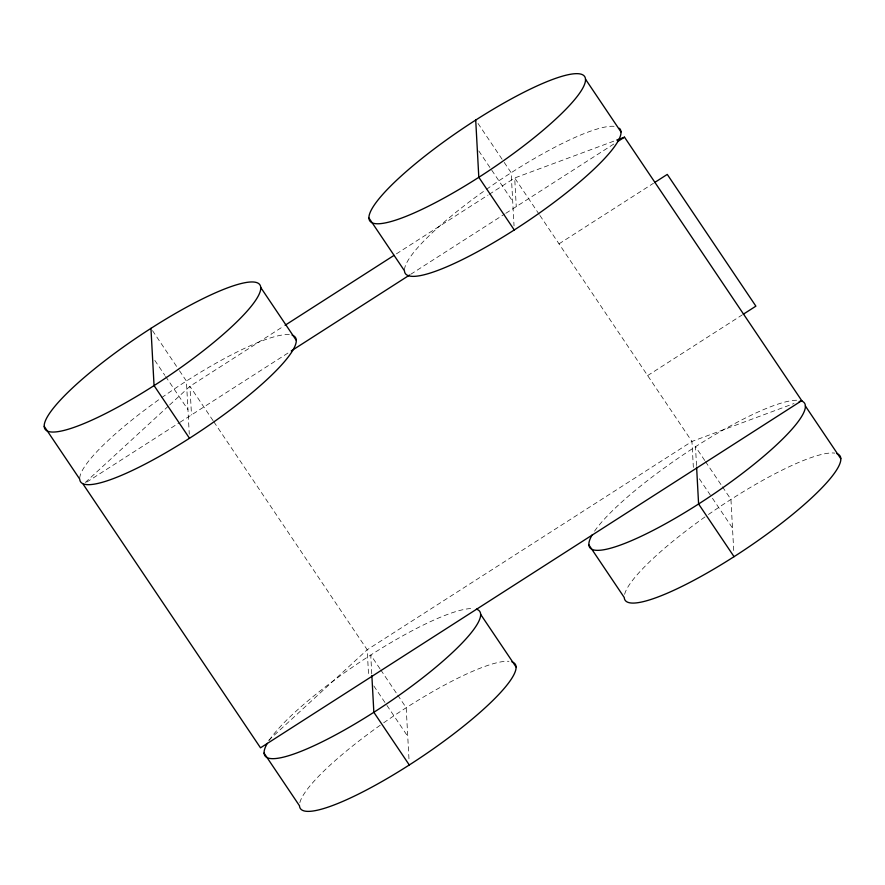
<?xml version="1.0" encoding="UTF-8"?>
<svg xmlns="http://www.w3.org/2000/svg" width="885" height="885" viewBox="0 0 885 885"><rect width="100%" height="100%" fill="white"/><g stroke="black" fill="none" stroke-linecap="round" stroke-linejoin="round"><path stroke-width="0.66" stroke-dasharray="4.42 3.32" d="M85.281 482.48L168.604 405.905M169.621 404.965L189.943 386.291L283.897 326.023M268.631 740.358L367.198 649.756L691.948 441.449L794 403.527M396.403 253.862L488.022 195.087M489.184 194.346L514.705 177.985L616.756 140.051M86.697 482.137L178.825 423.041M179.976 422.3L288.919 352.429M410.706 274.306L504.649 214.048M505.811 213.307L615.296 143.082M559.01 243.851L653.451 183.284M647.643 375.583L742.072 315.016M478.022 123.457L503.454 161.258M504.218 162.398L511.154 172.708L514.041 225.885M539.153 214.325L514.705 177.985L516.254 206.614M539.916 215.453L691.948 441.449L693.353 467.357M704.748 460.465L695.499 446.726L696.528 465.809M705.511 461.616L721.695 485.666M722.47 486.816L730.944 499.417L733.842 552.771M478.796 150.937L512.703 201.338M699.36 478.785L711.695 497.116M712.458 498.266L732.503 528.046M152.497 330.614L178.693 369.565M179.467 370.704L186.403 381.015L189.279 434.192M213.064 420.652L189.943 386.291L191.492 414.921M213.838 421.802L367.198 649.756L368.602 675.664M379.986 668.772L370.738 655.033L371.777 674.116M380.76 669.923L396.945 693.973M397.719 695.123L406.193 707.723L409.014 759.772M154.809 360.394L164.831 375.284M165.606 376.424L187.952 409.644M373.835 685.952L386.17 704.283M386.933 705.422L407.742 736.353M79.705 478.121A129.409 24.78 -33.9 0 1 160.605 398.416M161.701 397.653A129.409 24.78 -33.9 0 1 290.236 334.729M404.467 269.814A129.409 24.78 -33.9 0 1 485.356 190.12M486.451 189.346A129.409 24.78 -33.9 0 1 614.986 126.422M299.86 802.651A129.409 24.78 -33.9 0 1 382.585 723.576M383.692 722.802A129.409 24.78 -33.9 0 1 508.941 661.316M269.106 740.468A129.409 24.78 -33.9 0 1 369.288 655.962A129.409 24.78 -33.9 0 1 473.497 608.614M624.611 594.344A129.409 24.78 -33.9 0 1 707.347 515.269M708.442 514.506A129.409 24.78 -33.9 0 1 834.776 453.131M594.554 531.155A129.409 24.78 -33.9 0 1 693.552 447.976A129.409 24.78 -33.9 0 1 797.086 400.252"/><path stroke-width="1.33" d="M285.058 325.282L394.079 255.356M291.242 350.936L409.545 275.058M617.597 141.611L624.5 137.175L801.755 400.651L260.5 747.825L83.245 484.349M654.601 182.542L667.268 174.411L755.89 306.155L743.223 314.275M616.756 140.051L624.5 137.175M799.166 401.613L801.755 400.651M585.505 79.207A129.409 24.78 -33.9 0 1 424.479 208.163A129.409 24.78 -33.9 0 1 421.791 158.57A129.409 24.78 -33.9 0 1 585.505 79.207L620.96 131.909M805.295 405.916L840.75 458.607M514.262 229.967L478.807 177.277L475.71 120.017M734.052 556.676L698.597 503.985L696.606 467.169M369.001 218.086L404.456 270.777A129.409 24.78 -33.9 0 0 522.758 224.425A129.409 24.78 -33.9 0 0 619.378 128.281M588.802 544.784L624.246 597.486A129.409 24.78 -33.9 0 0 748.168 547.372A129.409 24.78 -33.9 0 0 836.657 453.562M260.754 287.514A129.409 24.78 -33.9 0 1 99.717 416.459A129.409 24.78 -33.9 0 1 97.029 366.877A129.409 24.78 -33.9 0 1 260.754 287.514L296.198 340.216M480.544 614.223L515.999 666.914M189.501 438.274L154.056 385.583L150.948 328.324M409.29 764.983L373.846 712.292L371.855 675.476M44.25 426.393L79.705 479.084A129.409 24.78 -33.9 0 0 203.616 428.971A129.409 24.78 -33.9 0 0 292.116 335.172M264.04 753.091L299.495 805.792A129.409 24.78 -33.9 0 0 423.406 755.679A129.409 24.78 -33.9 0 0 511.906 661.869M476.451 609.179A129.409 24.78 -33.9 0 1 373.846 712.292A129.409 24.78 -33.9 0 1 267.325 743.323M801.213 400.872A129.409 24.78 -33.9 0 1 698.597 503.985A129.409 24.78 -33.9 0 1 592.087 535.016"/></g></svg>
